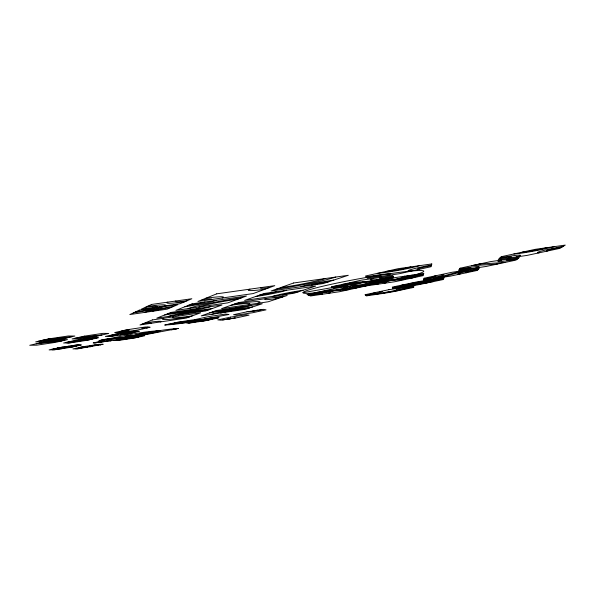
<?xml version="1.0" encoding="UTF-8"?>
<svg xmlns="http://www.w3.org/2000/svg" width="595" height="595" viewBox="0 0 595 595"><rect width="100%" height="100%" fill="white"/><g stroke="black" fill="none" stroke-linecap="round" stroke-linejoin="round"><path stroke-width="0.89" d="M423.454 273.492L423.134 275.634L394.909 281.718L307.109 294.57L310.553 295.983L339.514 291.721L366.327 285.897L364.728 284.127L393.607 277.813L392.893 275.649L361.187 280.208L331.653 286.775L334.457 288.538L416.842 276.549M121.454 338.652L128.141 337.558L121.536 338.681M58.392 349.191L53.795 349.756M99.99 344.795L102.184 344.297M73.356 342.363L68.47 342.928M62.371 348.596L52.33 349.808M63.115 347.041L57.455 348.053M86.208 347.517L91.377 345.435M89.942 346.937L95.193 344.855M231.061 318.652L226.517 319.351M124.072 334.457L130.037 333.386M252.845 310.932L257.635 310.211M234.854 318.087L235.226 317.901L222.649 319.932M202.88 321.069L208.919 319.984M337.067 290.182L363.024 282.238L303.056 292.666M202.523 319.351L209.752 317.99L216.379 317.485M202.3 319.426L174.937 322.78M394.284 279.829L408.624 275.641M433.889 278.579L462.419 270.747M440.412 277.62L469.217 269.751M307.109 294.57L334.457 288.538M194.982 319.589L208.384 316.637L225.587 314.071L228.956 314.502C207.61 318.184 186.302 323.925 164.689 325.049L177.66 322.178L194.982 319.589L198.879 319.924M104.095 340.533L93.199 342.928C121.841 340.05 150.104 333.416 178.493 328.477C151.74 330.032 125.731 339.053 98.941 340.571C118.822 337.097 138.665 331.936 158.806 330.716M479.198 264.083L471.523 265.734L497.361 264.061M149.181 327.183L146.407 327.852L147.53 327.815M186.808 322.81L189.627 322.14L167.366 324.454M79.098 344.996L74.092 346.178L76.718 346.022M80.459 344.974L78.198 345.479L79.366 345.435M176.73 328.403L171.107 329.712L173.182 329.623M177.697 328.447L175.153 329.05L176.068 328.998M188.132 322.899L217.532 317.604M189.106 322.966L218.387 317.7M443.662 278.467L392.529 287.675L392.715 288.032L443.446 278.906M100.986 344.319L96.159 345.427L98.502 345.286M77.268 345.033L72.65 345.621M212.668 311.802L228.026 309.534A11.603 0.707 -9.7 0 0 242.537 306.648M209.626 312.888L224.865 310.635A21.554 1.309 -9.7 0 0 251.678 305.302M252.578 306.946L237.769 309.14A20.475 1.183 -9.7 0 0 211.761 314.294M249.275 308.039L234.586 310.218A11.022 0.64 -9.7 0 0 220.648 312.977M167.455 313.818L184.532 311.326A12.718 0.84 -9.5 0 0 200.084 308.18M164.592 314.978L181.512 312.509A23.622 1.569 -9.5 0 0 210.243 306.7M212.556 308.448L196.149 310.85A22.335 1.398 -9.5 0 0 168.348 316.451M209.351 309.623L193.085 312.003A12.026 0.751 -9.5 0 0 178.195 315M331.653 286.775L423.871 273.432M51.304 349.421L73.215 346.788M53.929 348.841L75.84 346.216M101.046 344.736L100.079 344.817M104.073 339.44L145.433 334.635M101.269 340.057L142.644 335.238M68.908 341.798L92.337 339.113M66.008 342.452L89.436 339.76M74.65 338.354L98.941 335.639M39.211 343.099L64.862 340.214M36.206 343.791L61.858 340.898M42.468 340.303L68.975 337.38M41.419 340.541L68.016 337.618M38.296 341.27L64.892 338.332M77.714 337.655L102.005 334.955M45.622 339.567L72.129 336.658M170.594 323.739L192.929 321.226A8.226 0.446 -9.5 0 0 206.591 318.764L207.997 318.533A8.166 0.446 -9.6 0 0 217.242 317.574M317.239 292.331L349.711 289.512M324.059 290.829L356.412 288.054M342.586 284.343L405.634 279.405M349.957 282.707L412.692 277.88M479.206 264.083L504.857 262.469M113.928 340.474L118.606 340.437L133.778 338.116L144.615 335.781L140.331 335.736M120.093 338.101L124.801 338.109M126.594 335.602L131.324 335.647M147.233 333.23L151.524 333.312M185.975 322.75L189.917 323.026L206.272 320.556L219.094 317.775L215.65 317.41M547.415 251.045A13.871 0.811 -10.8 0 1 549.23 249.878A13.871 0.811 -10.8 0 1 561.896 247.163M539.174 252.808A23.123 1.354 -10.8 0 1 542.082 250.882A23.123 1.354 -10.8 0 1 563.22 246.345M499.361 258.498A13.507 0.811 -10.6 0 1 510.324 256.928A13.507 0.811 -10.6 0 1 509.104 257.985M500.12 257.791A22.513 1.346 -10.6 0 1 518.461 255.166A22.513 1.346 -10.6 0 1 516.289 256.951M546.619 247.728A14.466 0.9 -10.8 0 1 522.351 252.131M554.109 246.665A24.112 1.502 -10.8 0 1 513.849 253.976M434.491 276.021A12.049 0.677 -10.3 0 1 423.975 278.943M441.52 274.518A20.081 1.123 -10.3 0 1 423.893 279.397M427.879 280.193A11.543 0.625 -10.2 0 1 408.311 283.711M434.35 279.233A19.241 1.041 -10.2 0 1 401.863 285.079M518.074 258.483A13.254 0.766 -10.6 0 1 508.799 258.989M517.211 259.145A22.089 1.279 -10.6 0 1 501.674 260.015M459.162 269.632A12.517 0.714 -10.4 0 1 469.596 268.114A12.517 0.714 -10.4 0 1 468.949 268.962M459.541 269.059A20.862 1.19 -10.4 0 1 476.982 266.53A20.862 1.19 -10.4 0 1 475.784 267.966M408.564 286.247A10.889 0.55 -10.2 0 1 417.913 284.284A10.889 0.55 -10.2 0 1 427.217 282.9M402.332 287.177A18.148 0.922 -10.2 0 1 417.958 283.889A18.148 0.922 -10.2 0 1 433.532 281.576M466.897 272.629A11.907 0.64 -10.4 0 1 467.544 271.863A11.907 0.64 -10.4 0 1 478.045 269.639M460.039 274.079A19.851 1.064 -10.4 0 1 461.028 272.808A19.851 1.064 -10.4 0 1 478.551 269.104M377.126 284.321A12.391 0.736 -10.1 0 0 376.642 283.659A12.391 0.736 -10.1 0 0 365.739 285.25A21.353 1.309 -10.1 0 1 345.896 286.872A12.926 0.803 -10 0 0 344.981 286.21A12.926 0.803 -10 0 0 333.431 287.891M384.266 283.272A20.661 1.227 -10.1 0 0 383.574 282.142A20.661 1.227 -10.1 0 0 365.345 284.804A12.807 0.788 -10.1 0 1 353.467 285.771A21.539 1.346 -10 0 0 352.062 284.641A21.539 1.346 -10 0 0 332.731 287.452M423.328 274.31A13.045 0.796 -10.3 0 1 412.35 275.098M423.246 274.845A21.747 1.324 -10.3 0 1 404.89 276.184M309.288 295.462A12.212 0.721 -9.9 0 1 320.333 293.841A12.212 0.721 -9.9 0 1 321.493 294.376M308.426 295.105A20.364 1.212 -9.9 0 1 326.9 292.39A20.364 1.212 -9.9 0 1 328.738 293.305M393.347 277.017A22.692 1.458 -10.3 0 1 373.177 278.482M393.169 276.482A13.611 0.878 -10.3 0 1 381.097 277.344M411.063 271.119A23.674 1.562 -10.4 0 1 411.13 269.513A23.674 1.562 -10.4 0 1 431.539 264.998M419.021 269.364A14.206 0.937 -10.4 0 1 419.14 268.39A14.206 0.937 -10.4 0 1 431.368 265.682M366.193 276.906A23.198 1.54 -10.2 0 1 386.676 273.975A23.198 1.54 -10.2 0 1 387.397 275.425M366.639 277.471A13.916 0.922 -10.2 0 1 378.874 275.723A13.916 0.922 -10.2 0 1 379.387 276.571M410.892 266.887A14.868 1.041 -10.3 0 1 385.746 271.476M419.296 265.705A24.789 1.74 -10.3 0 1 377.58 273.313M198.641 307.094A30.985 2.068 -9.6 0 1 238.141 299.069M188.198 308.604A41.933 2.804 -9.6 0 1 241.942 297.679M189.478 316.904A38.653 2.38 -9.5 0 1 163.781 318.251M192.304 315.871A28.56 1.755 -9.5 0 1 173.487 316.823M142.778 323.829A11.476 0.677 -9.3 0 1 150.929 323.33M145.217 322.84A21.316 1.257 -9.3 0 1 160.233 321.954M231.024 305.265A28.82 1.792 -9.6 0 1 248.212 304.714M234.482 304.038A39.01 2.425 -9.6 0 1 257.471 303.353M278.728 298.296A22.722 1.45 -9.9 0 1 266.352 298.534M282.58 297.024A12.235 0.781 -9.9 0 1 276.006 297.128M282.595 294.912A12.443 0.811 -9.9 0 1 298.779 291.662M272.8 296.332A23.116 1.502 -9.9 0 1 303.041 290.256M276.311 291.736A13.35 0.937 -9.8 0 1 259.383 295.172M286.671 290.248A24.804 1.733 -9.8 0 1 255.426 296.578M324.877 278.586A34.993 2.633 -9.9 0 1 280.513 287.645M335.744 277.054A47.369 3.563 -9.9 0 1 276.095 289.222M311.326 285.258A13.358 0.93 -10 0 1 328.916 281.695M300.951 286.738A24.819 1.718 -10 0 1 333.817 280.074M215.948 300.401A25.526 1.83 -9.5 0 1 184.867 306.752M205 301.97A13.745 0.989 -9.5 0 1 188.169 305.413M265.11 289.192A26.931 2.045 -9.8 0 1 249.937 289.148M269.513 287.578A14.496 1.101 -9.8 0 1 261.465 287.526M202.107 299.761A13.997 1.026 -9.5 0 1 211.017 299.59M205.796 298.266A26.002 1.904 -9.5 0 1 222.143 297.998M147.344 306.403A24.722 1.837 -9.3 0 1 164.681 305.897M145.277 307.37A16.482 1.227 -9.3 0 1 156.909 307.005M152.335 311.304A15.5 1.093 -9.4 0 1 171.33 307.399M144.868 312.375A23.25 1.636 -9.4 0 1 173.472 306.492M162.547 306.834A24.544 1.815 -9.3 0 1 133.511 312.836M154.826 307.935A16.355 1.205 -9.3 0 1 135.4 311.959M187.016 300.772A16.816 1.294 -9.5 0 1 175.867 301.003M184.673 301.762A25.228 1.941 -9.5 0 1 167.82 302.141M413.696 286.537A10.792 0.543 -10.2 0 1 404.459 287.363M413.696 286.894A17.991 0.907 -10.2 0 1 398.263 288.292M373.876 292.852A10.636 0.543 -10.1 0 1 365.523 295.172M379.848 291.595A17.724 0.9 -10.1 0 1 365.851 295.47M381.336 293.655A10.279 0.498 -10.1 0 1 390.015 291.84A10.279 0.498 -10.1 0 1 398.947 290.501M375.363 294.555A17.129 0.833 -10.1 0 1 389.866 291.52A17.129 0.833 -10.1 0 1 404.808 289.282M114.835 334.33A14.198 0.759 -9.3 0 1 109.599 336.472M111.823 335A9.713 0.513 -9.3 0 1 108.275 336.465M138.538 331.259A14.213 0.766 -9.3 0 1 120.986 333.222M137.326 331.229A9.728 0.521 -9.3 0 1 125.322 332.568M119.863 335.097A8.003 0.417 -9.3 0 1 125.292 333.892A8.003 0.417 -9.3 0 1 133.02 332.724M97.513 337.7A14.451 0.781 -9.2 0 1 78.971 339.805M96.107 337.692A9.884 0.535 -9.2 0 1 83.426 339.135M66.945 342.951A8.211 0.431 -9.2 0 1 74.955 341.738A8.211 0.431 -9.2 0 1 77.692 341.709M78.637 345.011A7.713 0.379 -9.2 0 1 68.603 346.201M67.235 346.409A7.78 0.379 -9.2 0 1 54.814 348.64M121.499 331.021A10.108 0.565 -9.3 0 1 117.646 332.605M124.675 330.307A14.778 0.818 -9.3 0 1 118.993 332.627M144.377 328.514A8.404 0.469 -9.4 0 1 142.138 328.433A8.404 0.469 -9.4 0 1 147.969 327.131M80.935 347.175A12.465 0.573 -9.2 0 1 77.03 348.796M78.391 347.733A8.531 0.394 -9.2 0 1 75.744 348.834M94.278 342.913A12.859 0.617 -9.3 0 1 106.78 341.002A12.859 0.617 -9.3 0 1 110.685 340.965M95.564 342.891A8.799 0.424 -9.3 0 1 104.103 341.589A8.799 0.424 -9.3 0 1 106.795 341.56M136.017 337.633A12.569 0.602 -9.4 0 1 132.566 337.618A12.569 0.602 -9.4 0 1 141.231 335.744M138.717 337.053A8.598 0.409 -9.4 0 1 136.381 337.038A8.598 0.409 -9.4 0 1 142.309 335.759M114.909 340.466A12.554 0.595 -9.3 0 1 127.055 338.607A12.554 0.595 -9.3 0 1 130.632 338.6M116.092 340.459A8.59 0.409 -9.3 0 1 124.385 339.187A8.59 0.409 -9.3 0 1 126.847 339.18M191.858 321.464A8.137 0.439 -9.5 0 1 187.804 322.877M198.804 321.687A7.943 0.417 -9.6 0 1 204.628 320.415A7.943 0.417 -9.6 0 1 212.11 319.292M261.726 309.601A7.058 0.387 -9.7 0 1 252.771 311.356A7.058 0.387 -9.7 0 1 248.717 311.549M424.094 278.237L423.774 280.074L449.872 276.229L477.302 270.435L479.317 268.278L452.185 272.235L424.094 278.237M431.791 263.935L431.122 266.694L399.305 273.722L367.286 278.311L365.516 276.028L398.181 268.68L431.791 263.935M443.989 277.813L443.111 279.568L417.854 284.864L392.916 288.582L392.306 287.11L418.106 281.636L443.989 277.813M117.46 339.284L124.206 338.57L132.142 336.904L117.46 339.284M460.113 268.189L458.611 270.465L485.974 266.486L515.939 260.112L519.398 257.464L490.912 261.562L460.113 268.189M501.28 256.705L498.246 259.539L526.977 255.419L559.955 248.36L565.25 245.095L535.292 249.327L501.28 256.705M139.26 310.166L129.822 314.547L167.136 309.169L177.846 304.64L139.26 310.166M151.584 304.439L141.231 309.244L180.092 303.695L191.821 298.742L151.584 304.439M152.372 319.932L139.989 324.959L186.242 318.087L200.597 312.829L152.372 319.932M170.877 312.435L156.775 318.154L205.692 310.962L221.995 304.99L170.877 312.435M192.103 303.822L175.904 310.389L227.803 302.862L246.479 296.02L192.103 303.822M216.721 293.833L197.912 301.464L253.165 293.566L274.786 285.652L216.721 293.833M216.29 310.516L201.311 315.848L245.504 309.281L262.261 303.74L216.29 310.516M238.595 302.572L221.6 308.627L268.196 301.777L287.169 295.499L238.595 302.572M264.113 293.491L244.649 300.416L293.923 293.268L315.588 286.106L264.113 293.491M293.566 282.997L271.075 291.007L323.33 283.54L348.306 275.284L293.566 282.997M48.262 338.949L35.707 341.88L43.019 341.813L62.304 338.927L74.851 336.041L68.127 335.997L48.262 338.949M41.732 342.512L29.75 345.286L36.89 345.159L55.476 342.363L67.466 339.626L60.869 339.656L41.732 342.512M84.416 336.13L72.107 338.934L78.369 338.927L96.405 336.212L108.699 333.445L102.972 333.356L84.416 336.13M75.253 340.362L63.598 342.995L69.734 342.913L87.034 340.295L98.673 337.7L93.028 337.685L75.253 340.362M127.323 329.712L114.701 332.546L120.101 332.65L137.601 330.024L150.178 327.228L145.306 327.019L127.323 329.712M117.356 333.765L105.352 336.443L110.7 336.48L127.568 333.929L139.535 331.289L134.671 331.162L117.356 333.765M59.678 347.562L49.125 349.905L55.008 349.719L71.036 347.272L81.582 344.951L76.108 345.055L59.678 347.562M83.062 346.714L72.925 348.923L78.094 348.767L103.173 344.274L98.368 344.364L83.062 346.714M246.999 311.802L233.575 314.718L236.691 315.127L252.726 312.717L266.039 309.854L263.429 309.348L246.999 311.802M230.436 317.142L217.8 319.872L221.028 320.177L236.453 317.842L249 315.157L246.226 314.77L230.436 317.142M388.907 289.683L365.018 294.718L366.341 295.908L390.246 292.316L413.696 287.422L413.696 285.987L388.907 289.683M331.482 290.977A61.322 3.897 -10.1 0 0 423.759 271.313A61.322 3.897 -10.1 0 0 335.037 283.488A61.322 3.897 -10.1 0 0 331.482 290.977M142.51 334.39A8.97 0.446 -9.4 0 0 156.061 331.779A8.97 0.446 -9.4 0 0 143.09 333.512A8.97 0.446 -9.4 0 0 142.51 334.39M140.286 334.925A13.105 0.654 -9.4 0 0 160.137 331.118A13.105 0.654 -9.4 0 0 141.223 333.624A13.105 0.654 -9.4 0 0 140.286 334.925"/></g></svg>
